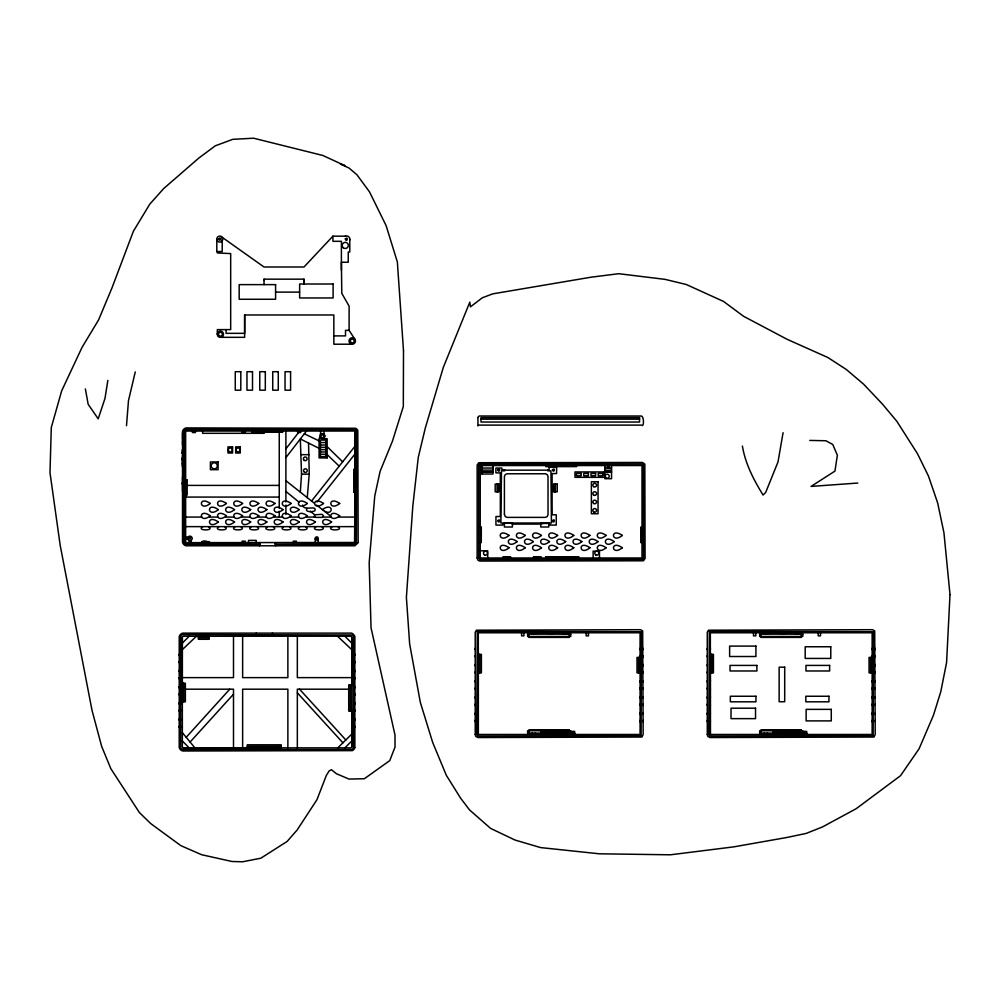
<?xml version="1.0" encoding="UTF-8"?>
<svg xmlns="http://www.w3.org/2000/svg" width="1000" height="1000" viewBox="0 0 1000 1000"><rect width="100%" height="100%" fill="white"/><g stroke="black" fill="none" stroke-linecap="round" stroke-linejoin="round"><path stroke-width="1.5" d="M179.213 726.175L179.213 727.4M179.213 720.25L179.213 718.875M179.213 710L179.213 711.225M179.213 704.075L179.213 702.7M179.213 695.05L179.213 693.812M179.213 687.9L179.213 686.525M179.213 678.863L179.213 677.638M179.213 671.712L179.213 670.35M179.213 662.688L179.213 661.462M179.213 655.537L179.213 654.163M182.512 462.45L182.05 458.237L182.512 460.312M182.512 453.45L182.512 451.7M182.288 726.175L182.288 727.4M182.288 720.25L182.288 718.875M182.288 710L182.288 711.225M182.288 704.075L182.288 702.7M351.788 711.1L348.713 711.1L348.713 684.912L351.788 684.912L351.775 637.137L350.838 636.2L183.137 636.25A1.762 1.762 0 0 0 182.35 637.05L182.288 683.263L185.362 683.263L185.362 701.75L182.288 701.75M217.325 334.45L217.325 329.613L230.675 329.613L230.675 253.588L217.512 252.975L216.812 251.55L216.812 239.35A3 3 0 0 1 220.325 236.137A3 3 0 0 1 222.512 240.362L222.087 241.025A3 3 0 0 1 217.862 241.388L216.812 239.35M345.562 236.163L332.912 236.163L304 267L264.025 267L222.262 237.375L222.2 251.55L216.812 251.55M352.45 344.212L333.85 344.212L333.85 314.975L244.65 314.975L244.65 337.325L220.637 337.325M264.025 284.625L264.025 279.163L304 279.163L304 284.012L304 279.163M354.913 339.212A3.212 3.212 0 0 0 349.487 339.338A3.212 3.212 0 0 0 351.887 344.2A3.212 3.212 0 0 0 355.288 339.975L349.113 330.337L349.113 306.125L341.775 293.337L341.4 262.238L348.25 262.238L348.25 251.975L349.775 251.975L349.775 239.088A3.137 3.137 0 0 0 345.825 236.062L345.062 236.375M182.3 637.175L182.35 747.062A1.762 1.762 0 0 0 183.137 747.862L350.938 747.862A1.762 1.762 0 0 0 351.737 747.075L351.788 710.362M351.788 679.025L351.788 677.638L297.337 677.625L297.337 636.2M351.788 671.712L351.788 670.35M351.788 662.85L351.788 661.462M351.788 655.537L351.788 654.163M354.862 718.875L354.862 720.25M354.862 702.7L354.862 704.075M354.862 686.525L354.862 687.9M354.862 670.35L354.862 671.712M354.862 654.163L354.862 655.537M354.862 727.65L354.862 726.175M354.862 710L354.862 711.225M354.862 695.288L354.862 693.812M354.862 677.638L354.862 678.863M354.862 662.85L354.862 661.462M355.087 431.95L355.062 469.225L353.988 469.225L353.988 492.337L355.062 492.337L354.562 542.463L186.438 542.65A1.762 1.762 0 0 1 185.65 541.862L185.65 431.838A1.762 1.762 0 0 1 186.438 431.05L354.25 431.037A1.762 1.762 0 0 1 355.037 431.838L355.087 541.763M475.213 720.337L475.213 721.562M475.213 714.412L475.213 713.037M475.213 704.163L475.213 705.387M475.213 698.238L475.213 696.862M475.213 687.975L475.213 689.212M475.213 682.062L475.213 680.688M475.213 671.8L475.213 673.025M475.213 665.875L475.213 664.513M475.213 655.625L475.213 656.85M475.213 649.7L475.213 648.325M640.075 672.5L640.075 734.463L478.3 734.463L478.3 672.5M478.3 649.7L478.3 648.325M638.538 672.837L638.538 657.425M639.775 672.837L639.775 657.425M640.075 721.812L640.075 720.337M640.075 714.412L640.075 713.037M640.075 704.163L640.075 705.387M640.075 698.238L640.075 696.862M640.075 689.45L640.075 687.975M640.075 682.062L640.075 680.688M640.075 673.275L640.075 632.775L478.3 632.775L478.3 734.463M640.075 655.625L640.075 656.85M640.075 649.7L640.075 648.325M643.162 720.337L643.162 721.812M643.162 714.412L643.162 713.037M643.162 704.163L643.162 705.55M643.162 698.238L643.162 696.862M643.162 687.975L643.162 689.45M643.162 682.062L643.162 680.688M643.162 671.8L643.162 673.275M643.162 665.875L643.162 664.513M643.162 655.625L643.162 657.013M643.162 649.7L643.162 648.325M707.275 720.337L707.275 721.562M707.275 714.412L707.275 713.037M707.275 704.163L707.275 705.387M707.275 698.238L707.275 696.862M707.275 687.975L707.275 689.212M707.275 682.062L707.275 680.688M707.275 671.8L707.275 673.025M707.275 665.875L707.275 664.513M707.275 655.625L707.275 656.85M707.275 649.7L707.275 648.325M872.138 672.5L872.138 734.463L710.35 734.463L710.35 672.5L710.35 673.275M710.35 649.7L710.35 647.938M870.6 672.837L870.6 657.425M871.825 672.837L871.825 657.425M872.138 720.337L872.138 721.812M872.138 714.412L872.138 713.037M872.138 704.163L872.138 705.387M872.138 698.238L872.138 696.862M872.138 687.975L872.138 689.45M872.138 682.062L872.138 680.688M872.138 673.275L872.138 632.775L710.35 632.775L710.35 734.463M872.138 655.625L872.138 656.85M872.138 649.7L872.138 648.325M875.225 720.337L875.225 721.562M875.225 714.412L875.225 713.037M875.225 704.163L875.225 705.387M875.225 698.238L875.225 696.862M875.225 687.975L875.225 689.212M875.225 682.062L875.225 680.688M875.225 671.8L875.225 673.025M875.225 665.875L875.225 664.513M875.225 655.625L875.225 656.85M875.225 649.7L875.225 648.325M492.987 465.538L492.987 474.012L481.938 474.012L481.95 465.525L480.225 465.538L480.225 557.987L642.013 557.987L642.013 465.538L480.225 465.538M222.2 241.938L222.213 240.837M300.325 492.137L301.537 474.175L300.325 438.963L319.075 448.325M126.5 425.675L128.475 400.662L135.262 371.925M307.25 497.625L309.237 474.175L308.55 442.863M349.775 239.088L349.775 240.012M107.85 380.387L105 398.363L98.188 418.825L88.175 404.288L85.375 388.938M783.075 432.7L778.012 461.925L765.675 492.463L763.05 495.025C753.7 479.825 745.387 463.913 742.4 446.075M322.337 509.625C334.575 500.788 333.6 518.85 322.337 509.625L316.637 505.062M285.9 448.837L298.8 432.188M285.9 457.612L306.488 431M317.038 501.987L355.087 453.875M311.562 501.037L355.087 446.112M314.725 514.788L314.337 516.275L315.725 517.388L322.025 517.388L323.5 515.788L322.025 514.312L314.725 514.788L310.225 511.225M186.2 737.312L229.762 689.188M190.1 742.038L233.5 694.212M182.3 643.138L189.225 636.2M344.85 747.913L351.775 740.975M337.75 747.913L351.775 734.1M182.3 649.663L196.488 636.2M306.925 508.387C304.225 512.388 312.775 512.225 314.925 510.75C317.025 504.412 303.65 511.775 302.638 505.062M857.8 483.038L811.025 486.425L834.963 471.1L837.35 455.238L832.775 444.475L825.888 440.763L809.788 440.412M208.4 526.638C215.837 530.988 195.425 530.975 202.85 526.638M224.575 526.638C232.013 530.988 211.612 530.975 219.025 526.638M240.75 526.638C248.188 530.988 227.787 530.975 235.212 526.638M256.938 526.638C264.375 530.988 243.962 530.975 251.388 526.638M273.113 526.638C280.55 530.988 260.15 530.975 267.562 526.638M289.288 526.638C296.725 530.988 276.325 530.975 283.738 526.638M305.462 526.638C312.9 530.988 292.5 530.975 299.925 526.638M321.65 526.638C329.087 530.988 308.675 530.975 316.1 526.638M337.825 526.638C345.262 530.988 324.862 530.975 332.275 526.638M275.587 292.113L299.637 292.113M349.113 330.337L345.513 330.337L345.513 335.9L333.85 335.9M481 419.175L639.55 419.175M251.8 431.763L282.613 431.763M182.512 432.875L182.512 439.462M182.512 440.625L182.512 444.787M320.412 442.55L325.812 442.55M320.412 445.012L325.812 445.012M320.412 447.325L325.812 447.325M182.512 449.25L182.05 453.45M320.412 449.637L325.812 449.637M320.412 451.95L325.812 451.95M320.412 454.263L325.812 454.263M301.413 454.663L309.125 454.663M182.512 455.375L182.512 457.225M182.512 459.087L182.05 458.237M182.512 466.863L182.05 463.025M481.95 468.05L492.987 468.05M604.862 468.05L611.538 468.05M481.95 470.125L492.987 470.138L492.987 472.125L481.95 472.113L492.987 471.812M504.65 470.163L547.788 470.163M604.862 470.238L611.538 470.238M604.862 471.775L611.538 471.775M604.862 472.088L611.538 472.088M301.537 474.175L309.237 474.175M182.512 477L182.512 491.388M182.05 483.088L182.05 483.787M187.162 485.4L279.25 485.4M185.6 497.075L279.25 497.075M185.6 517.075L201.7 517.075M209.562 517.075L217.887 517.075M225.75 517.075L234.062 517.075M241.925 517.075L250.238 517.075M258.1 517.075L266.413 517.075M274.275 517.075L282.6 517.075M290.462 517.075L298.775 517.075M306.637 517.075L314.95 517.075M322.812 517.075L331.125 517.075M338.988 517.075L355.087 517.075M540.75 523.475L548.763 523.475M504.387 524.087L502.788 524.087L502.788 525.087L495.95 525.087L495.95 516.525L500.337 516.525L500.337 472.9L495.9 472.9L495.9 468.05L501.875 468.05L501.875 469.7L504.65 469.7L504.65 470.85L501.488 470.85L500.875 523.013L551.413 523.013L550.95 470.85L547.788 470.85L547.788 469.7L549.125 469.7L549.125 467.15L556.6 467.15L556.6 473.575L552.1 473.575L552.1 514.812L556.263 514.812L556.263 525.087L549.575 525.087L549.575 524.087L548.763 524.087M512.15 524.087L541.775 524.087M185.6 526.638L355.087 526.638M480.225 527.137L481.3 527.137L481.3 542.55L480.225 542.55M642.013 527.163L640.925 527.163L640.925 542.575L642.013 542.575M185.6 537.275L187.887 537.275M185.6 539.038L187.662 539.038M201.713 541.938L209.412 541.938M480.225 550.8L487.725 550.8L487.725 557.987M502.938 557.3L510.637 557.3M533.438 557.3L541.15 557.3M545.712 557.212L578.9 557.3M198.4 636.512L209.188 636.512M198.4 637.163L209.188 637.163M529.15 637.25L569.2 637.25M761.2 637.25L801.263 637.25M198.4 637.737L209.188 637.737M478.3 654.375L481.388 654.375L481.388 672.862L478.3 672.862M710.35 654.375L713.438 654.375L713.438 672.862L710.35 672.862M640.075 657.425L637 657.425L637 672.837L640.088 672.837M872.138 657.425L869.05 657.425L869.05 672.837L872.138 672.837M182.3 677.625L233.5 677.625L233.5 636.2M183.825 689.188L233.5 689.188L233.5 747.913M350.238 689.188L297.337 689.188L297.337 747.913M529.15 730L569.2 730M761.2 730L801.263 730M570.75 730.775L527.6 730.775L527.6 733.088L541.475 733.088M802.8 730.775L759.663 730.775L759.663 733.088L773.525 733.088M540.725 732.938L574.625 732.938M772.788 732.938L806.688 732.938M540.725 733.512L574.625 733.512M772.788 733.512L806.688 733.512M540.725 734.163L574.625 734.163M772.788 734.163L806.688 734.163M247.275 746.338L281.175 746.338M247.275 747.575L281.175 747.575M183.275 747.913L247.275 747.875L247.275 744.8L281.175 744.8L281.175 747.875M304.325 433.8L319.075 440.875M285.9 480.7L314.3 503.212M324.425 511.225L330.475 516.025M285.9 491.45L299.037 502.137M337.512 636.2L351.775 649.663M327.15 454.575L339.2 466.163M327.15 446.662L342.65 461.812M344.85 636.2L351.775 643.138M182.3 740.975L189.225 747.913M299.538 689.188L345.825 739.963M297.337 692.837L342.925 742.812M182.3 732.588L194.938 747.913M320.2 437.013L320.588 437.975A2.425 2.425 0 0 0 324.012 437.975A2.425 2.425 0 0 0 324.012 434.55L324.012 431M710.35 680.288L710.35 680.975M710.35 696.388L710.35 697.163M710.35 689.45L710.35 688.688M710.35 705.638L710.35 704.862M710.35 712.812L710.35 713.337M710.35 721.812L710.35 721.038M275.113 542.7L275.113 544.475L354.613 544.475L356.262 543.275L356.637 431.037A3.55 3.55 0 0 0 355.037 429.45L185.637 429.45A3.55 3.55 0 0 0 184.05 431.037L184.05 542.663A3.55 3.55 0 0 0 185.637 544.25L260.188 544.475L260.188 542.7M820.525 632.775L820.525 635.862L818.213 635.862L818.213 632.775M806.688 734.475L806.688 731.388L772.788 731.4L772.788 734.475M801.263 634.163L801.263 637.4L761.2 637.4L761.2 634.163M801.263 730.775L801.263 729.85L761.2 729.85L761.2 733.088M798.675 632.775L798.675 634.163M795.6 632.775L795.6 634.163M784.525 632.775L784.525 634.163M781.438 632.775L781.438 634.163M767.688 632.775L767.688 634.163M767.312 733.088L767.312 734.463M764.6 632.775L764.6 634.163M764.237 733.088L764.237 734.463M755.812 632.775L755.812 635.862L753.5 635.862L753.5 632.775M711.9 654.375L711.9 672.862M711.312 654.375L711.312 672.862M710.662 654.375L710.662 672.862M641.237 527.163L641.237 542.575M611.538 465.538L611.538 478.713L604.862 478.713L604.862 465.538M608.975 465.538L608.975 468.05M607.425 465.538L607.425 468.05M599.462 557.987L599.462 551.163L593.138 551.163L593.138 557.987M588.462 632.775L588.462 635.862L586.15 635.862L586.15 632.775M578.9 557.987L578.9 557.062L571.188 557.3M576.562 465.538L576.562 466.613L545.75 466.613L545.75 465.538M576.525 557.987L576.525 556.9L545.712 556.9L545.712 557.987M574.625 734.475L574.625 731.388L540.725 731.4L540.725 734.475M569.2 634.163L569.2 637.4L529.15 637.4L529.15 634.163M569.2 730.775L569.2 729.85L529.15 729.85L529.15 733.088M566.625 632.775L566.625 634.163M563.538 632.775L563.538 634.163M555.413 484.1L555.413 491.812M554.487 484.1L554.487 491.812M554.188 484.1L554.188 491.812M552.463 632.775L552.463 634.163M549.388 632.775L549.388 634.163M541.15 557.987L541.15 557.062L533.438 557.062L533.438 557.987M535.625 632.775L535.625 634.163M535.262 733.088L535.262 734.463M532.537 632.775L532.537 634.163M532.175 733.088L532.175 734.463M523.9 632.775L523.9 635.862L521.6 635.862L521.6 632.775M510.637 557.987L510.637 557.062L502.938 557.062L502.938 557.987M497.95 484.1L497.95 491.812M497.025 484.1L497.025 491.812M481.95 465.525L481.95 474.012M481 527.137L481 542.55M479.837 654.375L479.837 672.862M479.263 654.375L479.263 672.862M478.612 654.375L478.612 672.862M354.288 469.225L354.288 492.337M351.775 637.137L351.775 746.95M351.488 684.912L351.488 711.1M350.825 684.912L350.825 711.1M350.25 684.912L350.25 711.1M341.4 270.287L341.4 241.312L332.912 241.312L332.912 236.163M320.588 431L320.588 434.087A2.425 2.425 0 0 0 320.588 437.512M318.2 538.837L318.2 542.7M315.225 538.837L315.225 542.7M300.712 431L300.712 432.537L297.625 432.537L297.625 431M296.4 542.7L296.4 541.163L293.325 541.163L293.325 542.7M287.875 636.2L287.875 677.625L242.638 677.625L242.638 636.2M287.875 747.913L287.875 689.188L242.638 689.188L242.638 747.913M285.9 431L285.9 501.987M285.9 505.062L285.9 514.312M282.613 431L282.613 432.075L251.8 432.075L251.8 431M279.25 431L279.25 508.15M279.25 511.225L279.25 517.075M276.425 544.475L354.487 544.012A3.287 3.287 0 0 0 356.388 542.112L356.213 431.25A3.075 3.075 0 0 0 354.825 429.862L185.85 429.875A3.088 3.088 0 0 0 184.462 431.25L184.462 542.45A3.088 3.088 0 0 0 185.85 543.825L258.875 544.475M275.5 542.7L275.5 544.475M272.413 633.125L272.413 634.35M264.25 431L264.25 433.312L202.613 433.312L202.613 431M264.025 279.163L264.025 279.9M259.8 542.7L259.8 544.475M256.212 542.7L256.212 540.388L248.512 540.388L248.512 542.7M256.262 633.125L256.262 634.35M245.263 431L245.263 432.537L242.175 432.537L242.175 431M245.25 542.7L245.25 541.163L242.162 541.163L242.162 542.7M244.65 314.975L244.65 333.338L226.062 333.338L226.062 329.613M209.412 542.7L209.412 541.625L201.713 541.625L201.713 542.7M209.188 636.2L209.188 639.288L198.4 639.288L198.4 636.2M206.125 542.7L206.125 541.163L203.05 541.163L203.05 542.7M195.463 431L195.463 432.537L192.375 432.537L192.375 431M191.05 540.438L191.05 542.7M189.3 540.662L189.3 542.7M186.562 479.825L186.562 495.238M183.825 683.263L183.825 701.75M183.25 683.263L183.25 701.75M182.6 683.263L182.6 701.75M324.012 434.087A2.425 2.425 0 0 1 322.3 438.225M320.588 434.087A2.438 2.438 0 0 1 324.012 434.55M275.763 542.7L275.763 545.788L275.738 542.7M475.213 734.463L475.725 736.35L477.8 737.55L641.95 737.038L643.162 734.463L642.663 630.9L640.575 629.7L476.425 630.2L475.213 632.275L475.213 734.463M476.675 734.463L477.925 736.087L641.112 735.837L641.45 631.737L477.262 631.4L476.675 734.463M477.137 557.987L477.962 560.237L479.725 561.062L643.45 560.8L645.088 558.475L644.837 464.087L642.5 462.45L478.775 462.713L477.137 465.037L477.137 557.987M477.925 417.475L477.925 425.838L479.012 425.1L641.538 425.1C644.05 428.038 644.175 416.8 641.525 416.012L479.038 416.012L477.925 417.475M478.688 557.987L479.862 559.525L642.788 559.4L643.55 557.975L643.438 464.738L642.375 464L479.425 464.113L478.688 465.175L478.688 557.987M504.412 514.225L505.238 516.562L507.075 517.388L545.363 517.388L547.2 516.562L548.025 514.725L548.025 476.438L547.2 474.6L545.363 473.775L507.075 473.775L505.238 474.6L504.412 476.438L504.412 514.225M707.275 734.463L707.775 736.35L709.862 737.55L874.013 737.038L875.225 734.463L874.712 630.9L872.638 629.7L708.475 630.2L707.275 632.275L707.275 734.463M708.737 734.463L709.987 736.087L873.162 735.837L873.512 631.737L709.312 631.4L708.737 734.463M259.55 542.7L259.538 545.788L259.55 542.7M403.5 350.688L403.325 406.512L392.45 441.15L380.1 471.362L374.75 496.037L369.175 562.837L371.037 627.788L394.988 734.975L395.037 747.025L389.762 760.612L364.35 778.737L348.975 779.062L336.35 773.688L331.488 769.7L329.113 770.925L326.337 775.462L316.95 799.712L297.15 829.987L287.113 841.45L260.85 858.2L242.575 861.787L231.975 861.488L201.6 854.712L180.85 845.65L150.75 823.6L139.375 812.525L110.838 768.675L101.638 746.35L92.025 710.375L60.188 545.325L50 472.725L51.288 427.537L61.688 390.8L82.025 347.388L98.612 319.875L112.037 287.762L133.387 231.25L149.775 204.163L163.688 188.562L198.775 158.1L215.238 145.838L232.787 139.325L253.612 138.212L322.8 155.463L344.85 165.6L340.25 163.95L349.125 168.113L357.013 174.85L369.513 191.9L386.112 225.625L397.35 261.938L403.5 350.688M218.612 238.875C220.463 243.325 221.9 235.35 218.612 238.875M950 594.625L946.575 662.6L940.763 691.787L933.45 715.275L919.112 748.725L900.537 775.688L856.137 808.737L822.475 826.938L806.2 833.413L786.7 837.513L733.85 846.85L670.425 854.8L599.325 853.8L540.625 847.588L514.938 840.013L490.613 828.4L469.562 809.95L460.562 798.1L446.312 775.288L432.675 742.425L420.312 702.312L409.65 643.938L406.388 597.362L412.8 506.25L418.25 457.55L425.3 428.038L443.3 367.425L469.825 302.113L470.462 306.85L482.3 297.812L492.675 293.875L591.025 277.2L618.75 273.7L665.037 279.363L686.275 284.5L723.562 301.45L743.587 316.3L787.1 339.3L827.837 357.5L846.2 369.4L863.587 384.15L882.387 404.025L896.812 421.262L917.487 453.713L928.45 476.025L937.663 502.962L943.95 532.812L950 594.625M552.45 469.812C553.962 474.188 555.8 466.613 552.45 469.812M552.45 520.638C553.875 525.037 555.875 517.513 552.45 520.638M188.938 537.875C190.15 541.65 191.875 535.2 188.938 537.875M345.325 238.938C346.788 243.525 348.888 235.7 345.325 238.938M320.863 435.662C319.775 439.05 325.387 438.125 323.35 435.462A1.525 1.525 0 0 0 321.25 435L320.863 435.662M315.825 538.2C316.95 541.712 318.562 535.725 315.825 538.2M497.75 469.787C499.162 474.2 501.175 466.662 497.75 469.787M497.75 520.625C499.162 525.037 501.175 517.513 497.75 520.625M210.25 503.462C199.05 512.562 197.887 494.787 210.25 503.462M210.25 515.788C199.05 524.888 197.887 507.113 210.25 515.788M218.337 509.625C207.138 518.725 205.975 500.95 218.337 509.625M218.337 521.95C207.138 531.05 205.975 513.275 218.337 521.95M226.425 503.462C215.225 512.562 214.062 494.787 226.425 503.462M226.425 515.788C215.225 524.888 214.062 507.113 226.425 515.788M234.513 509.625C223.312 518.725 222.162 500.95 234.513 509.625M234.513 521.95C223.312 531.05 222.162 513.275 234.513 521.95M242.6 503.462C231.412 512.562 230.25 494.787 242.6 503.462M242.6 515.788C231.412 524.888 230.25 507.113 242.6 515.788M250.688 509.625C239.5 518.725 238.337 500.95 250.688 509.625M250.688 521.95C239.5 531.05 238.337 513.275 250.688 521.95M258.788 503.462C247.587 512.562 246.425 494.787 258.788 503.462M258.788 515.788C247.587 524.888 246.425 507.113 258.788 515.788M266.875 509.625C255.675 518.725 254.513 500.95 266.875 509.625M266.875 521.95C255.675 531.05 254.513 513.275 266.875 521.95M274.962 503.462C263.762 512.562 262.6 494.787 274.962 503.462M274.962 515.788C263.762 524.888 262.6 507.113 274.962 515.788M283.05 509.625C271.85 518.725 270.688 500.95 283.05 509.625M283.05 521.95C271.85 531.05 270.688 513.275 283.05 521.95M291.137 503.462C279.938 512.562 278.775 494.787 291.137 503.462M291.137 515.788C279.938 524.888 278.775 507.113 291.137 515.788M299.225 509.625C288.025 518.725 286.875 500.95 299.225 509.625M299.225 521.95C288.025 531.05 286.875 513.275 299.225 521.95M307.312 503.462C296.125 512.562 294.962 494.787 307.312 503.462M307.312 515.788C296.125 524.888 294.962 507.113 307.312 515.788M315.4 521.95C304.212 531.05 303.05 513.275 315.4 521.95M323.5 503.462C312.3 512.562 311.137 494.787 323.5 503.462M331.587 521.95C320.387 531.05 319.225 513.275 331.587 521.95M339.675 503.462C328.475 512.562 327.312 494.787 339.675 503.462M339.675 515.788C328.475 524.888 327.312 507.113 339.675 515.788M509.075 535.438C497.887 544.55 496.725 526.775 509.075 535.438M509.075 547.762C497.887 556.875 496.725 539.1 509.075 547.762M517.163 541.6C505.975 550.712 504.812 532.938 517.163 541.6M525.25 535.438C514.062 544.55 512.9 526.775 525.25 535.438M525.25 547.762C514.062 556.875 512.9 539.1 525.25 547.762M533.35 541.6C522.15 550.712 520.988 532.938 533.35 541.6M541.438 535.438C530.237 544.55 529.075 526.775 541.438 535.438M541.438 547.762C530.237 556.875 529.075 539.1 541.438 547.762M549.525 541.6C538.325 550.712 537.163 532.938 549.525 541.6M557.612 535.438C546.413 544.55 545.25 526.775 557.612 535.438M557.612 547.762C546.413 556.875 545.25 539.1 557.612 547.762M565.7 541.6C554.5 550.712 553.35 532.938 565.7 541.6M573.787 535.438C562.6 544.55 561.438 526.775 573.787 535.438M573.787 547.762C562.6 556.875 561.438 539.1 573.787 547.762M581.875 541.6C570.688 550.712 569.525 532.938 581.875 541.6M589.963 535.438C578.775 544.55 577.612 526.775 589.963 535.438M589.963 547.762C578.775 556.875 577.612 539.1 589.963 547.762M598.062 541.6C586.862 550.712 585.7 532.938 598.062 541.6M606.15 535.438C594.95 544.55 593.787 526.775 606.15 535.438M606.15 547.762C594.95 556.875 593.787 539.1 606.15 547.762M614.237 541.6C603.038 550.712 601.875 532.938 614.237 541.6M622.325 535.438C611.125 544.55 609.963 526.775 622.325 535.438M622.325 547.762C611.125 556.875 609.963 539.1 622.325 547.762M353.625 747.288L353.4 747.9A3.625 3.625 0 0 1 351.775 749.525L182.3 749.525A3.625 3.625 0 0 1 180.688 747.9L180.688 636.213A3.625 3.625 0 0 1 182.3 634.587L352.4 634.963L353.625 636.65L353.625 747.288M354.862 747.5L354.513 748.45A4.862 4.862 0 0 1 352.325 750.638L182.712 750.987A4.85 4.85 0 0 1 179.213 747.487L179.213 636.625A4.85 4.85 0 0 1 182.712 633.125L351.662 633.125L353.15 633.975L354.862 636.325L354.862 747.5M358.162 542.587L354.963 545.788L186.012 545.788A4.85 4.85 0 0 1 182.512 542.275L182.512 431.425A4.85 4.85 0 0 1 186.025 427.912L355.625 428.263A4.862 4.862 0 0 1 357.812 430.45L358.162 542.587M333.113 284.012L299.637 284.012L299.637 297.962L333.113 297.962L333.113 284.012M275.587 284.625L239.175 284.625L239.175 299.262L275.587 299.262L275.587 284.625M240.8 371.7L235.263 371.7L235.263 390.188L240.8 390.188L240.8 371.7M252.512 371.7L246.962 371.7L246.962 390.188L252.512 390.188L252.512 371.7M265.312 371.7L259.775 371.7L259.775 390.188L265.312 390.188L265.312 371.7M278.275 371.7L272.725 371.7L272.725 390.188L278.275 390.188L278.275 371.7M290.587 371.7L285.038 371.7L285.038 390.188L290.587 390.188L290.587 371.7M639.55 417.638L481 417.638L481 422.025L639.55 422.025L639.55 417.638M325.812 440.087L320.412 440.087L320.412 456.575L325.812 456.575L325.812 440.087M232.587 446.863L227.963 446.863L227.963 453.025L232.587 453.025L232.587 446.863M240.287 446.863L235.675 446.863L235.675 453.025L240.287 453.025L240.287 446.863M327.15 457.912L319.075 457.912L319.075 438.288L327.15 438.75L327.15 457.912M218.1 461.962L210.4 461.962L210.4 469.675L218.1 469.675L218.1 461.962M604.4 471.938L574.975 471.938L574.975 477.337L604.4 477.337L604.4 471.938M581.138 473.475L576.512 473.475L576.512 475.788L581.138 475.788L581.138 473.475M588.375 473.475L583.75 473.475L583.75 475.788L588.375 475.788L588.375 473.475M595.612 473.475L590.988 473.475L590.988 475.788L595.612 475.788L595.612 473.475M602.85 473.475L598.237 473.475L598.237 475.788L602.85 475.788L602.85 473.475M186.863 479.825L185.787 479.825L185.787 495.238L186.863 495.238L186.863 479.825M598.05 481.763L591.375 481.763L591.375 513.737L598.05 513.737L598.05 481.763M498.862 484.1L495.175 484.1L495.175 491.812L498.862 491.812L498.862 484.1M557.263 484.1L553.562 484.1L553.562 491.812L557.263 491.812L557.263 484.1M512.4 522.85L504.387 522.85L504.387 527.013L512.4 527.013L512.4 522.85M548.763 522.85L540.75 522.85L540.75 527.013L548.763 527.013L548.763 522.85M570.75 634.163L527.6 634.163L527.6 636.475L570.75 636.475L570.75 634.163M802.8 634.163L759.663 634.163L759.663 636.475L802.8 636.475L802.8 634.163M755.913 646.1L729.625 646.1L729.625 656.513L755.913 656.513L755.913 646.1M830.775 646.762L805.2 646.762L805.2 658.438L830.775 658.438L830.775 646.762M756.9 665.413L730.037 665.413L730.037 670.975L756.9 670.975L756.9 665.413M829.638 665.413L805.962 665.413L805.962 670.975L829.638 670.975L829.638 665.413M784.7 667.175L779.137 667.175L779.137 701.725L784.7 701.725L784.7 667.175M755.938 696.25L730.35 696.25L730.35 701.812L755.938 701.812L755.938 696.25M828.962 696.25L805.825 696.25L805.825 701.812L828.962 701.812L828.962 696.25M755.537 708.2L731.012 708.2L731.012 718.637L755.537 718.637L755.537 708.2M831.275 709.362L806.125 709.362L806.125 720.9L831.275 720.9L831.275 709.362M315.95 539.775A1.538 1.538 0 0 0 318.263 538.438A1.538 1.538 0 0 0 315.95 537.1A1.538 1.538 0 0 0 315.95 539.775M188.738 540.438A2.312 2.312 0 0 0 192.2 538.438A2.312 2.312 0 0 0 188.738 536.438A2.312 2.312 0 0 0 188.738 540.438M304.337 460.425A1.85 1.85 0 0 0 307.113 458.825A1.85 1.85 0 0 0 304.337 457.225A1.85 1.85 0 0 0 304.337 460.425M304.462 472.225A1.85 1.85 0 0 0 307.238 470.625A1.85 1.85 0 0 0 304.462 469.025A1.85 1.85 0 0 0 304.462 472.225M212.712 468.488A3.088 3.088 0 0 0 217.338 465.812A3.088 3.088 0 0 0 212.712 463.15A3.088 3.088 0 0 0 212.712 468.488M229.1 451.512A1.963 1.963 0 0 0 232.225 450.2A1.963 1.963 0 0 0 229.525 448.15A1.963 1.963 0 0 0 229.1 451.512M236.825 451.525A1.963 1.963 0 0 0 239.925 450.163A1.963 1.963 0 0 0 237.2 448.15A1.963 1.963 0 0 0 236.825 451.525M218.388 336.575A3.1 3.1 0 0 0 223.463 334.812A3.1 3.1 0 0 0 219.4 331.287A3.1 3.1 0 0 0 218.388 336.575M219.163 335.688A1.925 1.925 0 0 0 222.312 334.588A1.925 1.925 0 0 0 219.788 332.413A1.925 1.925 0 0 0 219.163 335.688M350.975 342.45A1.925 1.925 0 0 0 354.125 341.375A1.925 1.925 0 0 0 351.625 339.175A1.925 1.925 0 0 0 350.975 342.45M343.35 247.812A3.088 3.088 0 0 0 348.325 245.875A3.088 3.088 0 0 0 344.162 242.537A3.088 3.088 0 0 0 343.35 247.812M593.7 486.662A1.825 1.825 0 0 0 596.538 485.25A1.825 1.825 0 0 0 593.9 483.5A1.825 1.825 0 0 0 593.7 486.662M593.7 495.075A1.825 1.825 0 0 0 596.538 493.663A1.825 1.825 0 0 0 593.9 491.912A1.825 1.825 0 0 0 593.7 495.075M593.7 503.488A1.825 1.825 0 0 0 596.538 502.075A1.825 1.825 0 0 0 593.9 500.325A1.825 1.825 0 0 0 593.7 503.488M593.7 511.9A1.825 1.825 0 0 0 596.538 510.487A1.825 1.825 0 0 0 593.9 508.738A1.825 1.825 0 0 0 593.7 511.9M605.812 477.638A2 2 0 0 0 609.163 476.737A2 2 0 0 0 606.7 474.288A2 2 0 0 0 605.812 477.638M595.788 554.9A2 2 0 0 0 598.787 553.162A2 2 0 0 0 595.788 551.425A2 2 0 0 0 595.788 554.9M484.5 554.9A2 2 0 0 0 487.5 553.162A2 2 0 0 0 484.5 551.425A2 2 0 0 0 484.5 554.9"/></g></svg>
